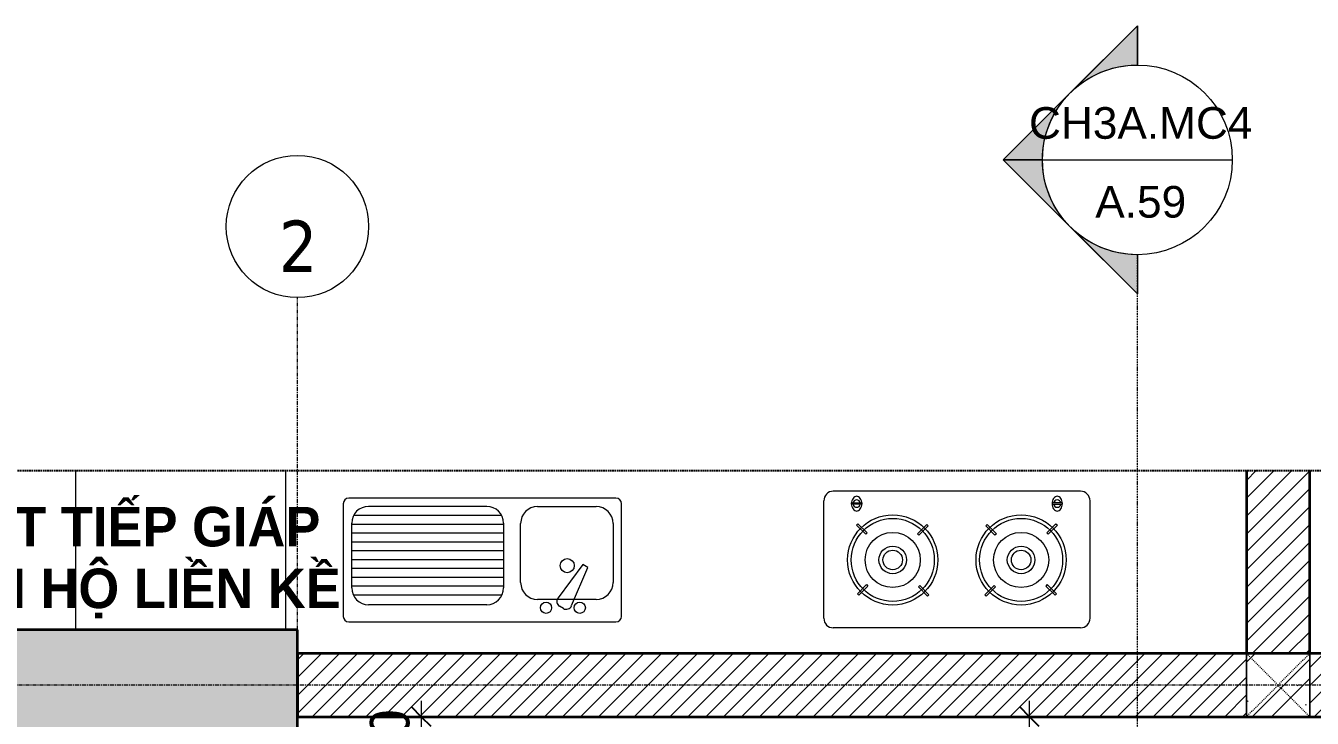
# Model space of a CAD drawing. Header units: millimetres. Extents: x 32270 to 221883, y 3811 to 78637.
# Drawn here: x 37994 to 42061, y 53432 to 55623 of the extents above; entities that cross this region are included whole.
import ezdxf

# ---------------------------------------------------------------- set-up
doc = ezdxf.new("R2010")
doc.units = ezdxf.units.MM
for name, pattern in [('Dash', [6, 3, -3]), ('Dash - Tight', [4.5, 3, -1.5]), ('Dash Dot 3_16_', [7.9375, 4.7625, -1.5875, 0, -1.5875]), ('Grid Line', [22.225, 12.7, -3.175, 3.175, -3.175]), ('Hidden', [7.14375, 4.7625, -2.38125])]:
    doc.linetypes.add(name, pattern=pattern)
for name, color, linetype, lineweight in [('0-1', 7, 'Continuous', 5), ('A-ANNO-DIMS', 211, 'Continuous', 9), ('A-ANNO-DIMS-50', 211, 'Continuous', 9), ('A-DETL-GENF-2', 92, 'Dash - Tight', 18), ('A-DETL-GENF-3', 92, 'Hidden', 25), ('A-WALL', 113, 'Continuous', 18), ('A-WALL-4', 113, 'Continuous', 35), ('A-WALL-PATT-2', 111, 'Continuous', 18), ('G-ANNO-SYMB', 111, 'Continuous', 9), ('G-ANNO-SYMB-1', 111, 'Dash Dot 3_16_', 18), ('G-ANNO-TEXT-1', 7, 'Continuous', 9), ('I-FURN', 30, 'Continuous', 18), ('I-FURN-1', 253, 'Continuous', 18), ('S-COLS', 52, 'Continuous', 18), ('S-COLS-3', 52, 'Continuous', 5), ('S-COLS-5', 7, 'Continuous', 35), ('S-COLS-7', 52, 'Dash', 18), ('S-COLS-8', 52, 'Continuous', 35), ('S-COLS-HDLN', 52, 'Dash', 18), ('S-GRID-1', 1, 'Grid Line', 9), ('S-GRID-IDEN', 1, 'Continuous', 9)]:
    doc.layers.add(name, color=color, linetype=linetype, lineweight=lineweight)
doc.styles.add('Arial', font='arial.ttf', dxfattribs={"height": 100})
doc.styles.add('Arial_B', font='arialbd.ttf', dxfattribs={"width": 0.95, "height": 125})
doc.styles.add('Tahoma_B', font='tahomabd.ttf', dxfattribs={"height": 162.5})
doc.styles.add('UTM Avo', font='', dxfattribs={"width": 0.9, "height": 125})
doc.styles.get('UTM Avo').set_extended_font_data('UTM Avo')
doc.dimstyles.new('1_Dim_chi_tiet_2_5', dxfattribs={"dimscale": 304.8, "dimtxt": 124.912619, "dimasz": 0.19685, "dimexe": 0.164042, "dimexo": 0.0625, "dimgap": 0.016404, "dimtad": 1, "dimdec": 0, "dimrnd": 5, "dimzin": 0, "dimdsep": 46, "dimtxsty": 'UTM Avo', "dimblk1": 'OBLIQUE', "dimblk2": 'OBLIQUE', "dimsah": 1, "dimcen": 0.09, "dimdle": 0.164042, "dimazin": 0, "dimtfac": 1, "dimtdec": 4, "dimtix": 1, "dimtmove": 0, "dimatfit": 3, "dimfxl": 0.328084, "dimfxlon": 1, "dimtvp": 1, "dimtolj": 1, "dimtzin": 0, "dimarcsym": 2})
pattern_1 = [(45, (0, 0), (-28.284271, 28.284271), [])]

# ---------------------------------------------------------------- blocks, each defined once
blk = doc.blocks.new('NCV_TKTC_KET CAU_rvt-1-TKCS_CĂN HỘ LOẠI 3A - MẶT BẰNG')
at = {"layer": 'S-COLS-3'}
blk.add_hatch(color=256, dxfattribs=at).paths.add_polyline_path([(38852.6, 53361.9), (38852.6, 53711.9), (37552.6, 53711.9), (37552.6, 53361.9), (38372.4, 53361.9)])
at = {"layer": 'S-COLS-5'}
for p, q in [((38852.6, 53711.9), (37552.6, 53711.9)), ((38852.6, 53361.9), (38852.6, 53711.9))]:
    blk.add_line(p, q, dxfattribs=at)
blk = doc.blocks.new('HE BEP A1 - HE BEP A 2-901225-TKCS_CĂN HỘ LOẠI 3A - MẶT BẰNG')
at = {"layer": 'I-FURN'}
for p, q in [((0, -519.4), (0, -15.9)), ((662.4, -15.9), (662.4, -519.4)), ((662.4, -15.9), (662.4, -519.4)), ((3175.6, -81.2), (2394, -81.2)), ((844.9, -120.7), (844.9, -476.9)), ((1706.9, -103.2), (862.4, -103.2)), ((1724.4, -476.9), (1724.4, -120.7)), ((2364, -483.2), (2364, -111.2)), ((2451.6, -118.3), (2484.1, -118.3)), ((2451.6, -122.3), (2451.6, -118.3)), ((2484.1, -118.3), (2484.1, -122.3)), ((3085.5, -118.3), (3085.5, -122.3)), ((3118, -118.3), (3085.5, -118.3)), ((3118, -122.3), (3118, -118.3)), ((3205.6, -483.2), (3205.6, -111.2)), ((877.9, -156.9), (1345.2, -156.9)), ((924.9, -128.9), (1298.3, -128.9)), ((1459, -129.9), (1644.4, -129.9)), ((2484.1, -122.3), (2451.6, -122.3)), ((3085.5, -122.3), (3118, -122.3)), ((871.5, -386.8), (871.5, -182.3)), ((871.5, -184.9), (1351.6, -184.9)), ((1351.6, -182.3), (1351.6, -386.8)), ((1405.6, -369.9), (1405.6, -183.2)), ((1697.8, -183.2), (1697.8, -369.9)), ((2471.8, -183.9), (2467.4, -188.3)), ((2467.4, -188.3), (2496.5, -217.4)), ((2500.9, -213), (2471.8, -183.9)), ((2689.3, -186.7), (2660.2, -215.8)), ((2664.6, -220.2), (2693.7, -191.1)), ((2693.7, -191.1), (2689.3, -186.7)), ((2875.9, -191.1), (2880.3, -186.7)), ((2905, -220.2), (2875.9, -191.1)), ((2880.3, -186.7), (2909.4, -215.8)), ((3068.7, -213), (3097.9, -183.9)), ((3102.3, -188.3), (3073.1, -217.4)), ((3097.9, -183.9), (3102.3, -188.3)), ((871.5, -212.9), (1351.6, -212.9)), ((871.5, -240.9), (1351.6, -240.9)), ((2496.5, -217.4), (2500.9, -213)), ((2660.2, -215.8), (2664.6, -220.2)), ((2909.4, -215.8), (2905, -220.2)), ((3073.1, -217.4), (3068.7, -213)), ((871.5, -268.9), (1351.6, -268.9)), ((871.5, -296.9), (1351.6, -296.9)), ((871.5, -324.9), (1351.6, -324.9)), ((1602.7, -313.4), (1523.8, -418.4)), ((1566.6, -443.1), (1618.1, -322.3)), ((1618.1, -322.3), (1602.7, -313.4)), ((871.5, -352.9), (1351.6, -352.9)), ((871.5, -380.9), (1351.6, -380.9)), ((2470.1, -405.9), (2499.2, -376.7)), ((2474.5, -410.3), (2470.1, -405.9)), ((2503.6, -381.1), (2474.5, -410.3)), ((2499.2, -376.7), (2503.6, -381.1)), ((2663, -383.9), (2667.3, -379.5)), ((2692.1, -413), (2663, -383.9)), ((2667.3, -379.5), (2696.5, -408.6)), ((2902.3, -379.5), (2873.2, -408.6)), ((2877.5, -413), (2906.7, -383.9)), ((2906.7, -383.9), (2902.3, -379.5)), ((3070.4, -376.7), (3066, -381.1)), ((3066, -381.1), (3095.1, -410.3)), ((3099.5, -405.9), (3070.4, -376.7)), ((3095.1, -410.3), (3099.5, -405.9)), ((876.4, -408.9), (1346.8, -408.9)), ((1298.3, -440.1), (924.9, -440.1)), ((1644.4, -423.2), (1459, -423.2)), ((1541.1, -452.3), (1528.6, -445.1)), ((2696.5, -408.6), (2692.1, -413)), ((2873.2, -408.6), (2877.5, -413)), ((862.4, -494.4), (1706.9, -494.4)), ((3175.6, -513.2), (2394, -513.2))]:
    blk.add_line(p, q, dxfattribs=at)
for centre, radius in [((2581.9, -298.5), 142.6), ((2987.7, -298.5), 142.6), ((2581.9, -298.5), 131.3), ((2987.7, -298.5), 131.3), ((2581.9, -298.5), 87.2), ((2987.7, -298.5), 87.2), ((2581.9, -298.5), 43.6), ((2581.9, -298.5), 30.9), ((2987.7, -298.5), 43.6), ((2987.7, -298.5), 30.9), ((1552.8, -316.6), 22.2), ((1485.9, -449.9), 17.8), ((1592.6, -449.9), 17.8)]:
    blk.add_circle(centre, radius, dxfattribs=at)
for centre, radius, start, end in [((2394, -111.2), 30, 90, 180), ((3175.6, -111.2), 30, 360, 90), ((862.4, -120.7), 17.5, 90, 180), ((1706.9, -120.7), 17.5, 0, 90), ((2485.1, -120.7), 33.5, 163.9419, 180), ((2485.1, -120.7), 33.5, 180, 196.0581), ((2476.6, -118.2), 24.7, 145.204, 163.9419), ((2467.8, -120.3), 11.6, 9.7177, 170.2823), ((2471.3, -114.5), 18.1, 120.7976, 145.204), ((2467.9, -108.8), 11.5, 90, 120.7976), ((2467.9, -108.8), 11.5, 59.2024, 90), ((2464.5, -114.5), 18.1, 34.796, 59.2024), ((2459.1, -118.2), 24.7, 16.0581, 34.796), ((2450.6, -120.7), 33.5, 0, 16.0581), ((2450.6, -120.7), 33.5, 343.9419, 0), ((3119, -120.7), 33.5, 163.9419, 180), ((3119, -120.7), 33.5, 180, 196.0581), ((3110.5, -118.2), 24.7, 145.204, 163.9419), ((3105.2, -114.5), 18.1, 120.7976, 145.204), ((3101.8, -120.3), 11.6, 9.7177, 170.2823), ((3101.8, -108.8), 11.5, 90, 120.7976), ((3101.8, -108.8), 11.5, 59.2024, 90), ((3098.4, -114.5), 18.1, 34.796, 59.2024), ((3093, -118.2), 24.7, 16.0581, 34.796), ((3084.5, -120.7), 33.5, 0, 16.0581), ((3084.5, -120.7), 33.5, 343.9419, 0), ((924.9, -182.3), 53.3, 90, 180), ((1298.3, -182.3), 53.3, 0, 90), ((1459, -183.2), 53.3, 90, 180), ((1644.4, -183.2), 53.3, 0, 90), ((2476.6, -123.1), 24.7, 196.0581, 214.796), ((2467.8, -120.3), 11.6, 189.9102, 350.0898), ((2471.3, -126.9), 18.1, 214.796, 239.2024), ((2467.9, -132.6), 11.5, 239.2024, 270), ((2467.9, -132.6), 11.5, 270, 300.7976), ((2464.5, -126.9), 18.1, 300.7976, 325.204), ((2459.1, -123.1), 24.7, 325.204, 343.9419), ((3110.5, -123.1), 24.7, 196.0581, 214.796), ((3105.2, -126.9), 18.1, 214.796, 239.2024), ((3101.8, -120.3), 11.6, 189.9102, 350.0898), ((3101.8, -132.6), 11.5, 239.2024, 270), ((3101.8, -132.6), 11.5, 270, 300.7976), ((3098.4, -126.9), 18.1, 300.7976, 325.204), ((3093, -123.1), 24.7, 325.204, 343.9419), ((924.9, -386.8), 53.3, 180, 270), ((1298.3, -386.8), 53.3, 270, 0), ((1459, -369.9), 53.3, 180, 270), ((1644.4, -369.9), 53.3, 270, 0), ((1537.5, -429.7), 17.8, 140.5382, 240.0479), ((1549.9, -436.9), 17.8, 240.0479, 339.4621), ((862.4, -476.9), 17.5, 180, 270), ((1706.9, -476.9), 17.5, 270, 0), ((2394, -483.2), 30, 180, 270), ((3175.6, -483.2), 30, 270, 0)]:
    blk.add_arc(centre, radius, start, end, dxfattribs=at)
at = {"layer": 'I-FURN-1'}
blk.add_line((0, -519.4), (0, -15.9), dxfattribs=at)
blk = doc.blocks.new('NCV_TKTC_TANG 2_rvt-1-TKCS_CĂN HỘ LOẠI 3A - MẶT BẰNG')
at = {"layer": 'I-FURN-1'}
blk.add_blockref('HE BEP A1 - HE BEP A 2-901225-TKCS_CĂN HỘ LOẠI 3A - MẶT BẰNG', (38152.6, 54231.3), dxfattribs=at)
blk = doc.blocks.new('G1_SOF - BO TRU - 200x200-3052400-TKCS_CĂN HỘ LOẠI 3A - MẶT BẰNG')
at = {"layer": 'S-COLS-HDLN'}
for p, q in [((-100, 100), (100, -100)), ((100, 100), (-100, -100))]:
    blk.add_line(p, q, dxfattribs=at)
blk = doc.blocks.new('BORDER VIEW - BORDER VIEW-4802658-TKCS_CĂN HỘ LOẠI 3A - MẶT BẰNG')
at = {"layer": 'A-DETL-GENF-3'}
blk.add_line((150, 9578.4), (10248, 9578.4), dxfattribs=at)
blk = doc.blocks.new('Grid - M_Grid Head - Circle-353313-TKCS_CĂN HỘ LOẠI 3A - MẶT BẰNG')
at = {"layer": 'S-GRID-IDEN'}
blk.add_circle((0, 0), 4.5, dxfattribs=at)
blk = doc.blocks.new('Section - M_Section Head - Filled-352373-TKCS_CĂN HỘ LOẠI 3A - MẶT BẰNG')
at = {"layer": 'G-ANNO-SYMB'}
h = blk.add_hatch(color=256, dxfattribs=at)
edge = h.paths.add_edge_path()
edge.add_line((-6, 8.485), (-6, 6))
edge.add_arc((-6, 0), 6, 90, 135)
edge.add_line((-10.243, 4.243), (-6, 8.485))
h = blk.add_hatch(color=256, dxfattribs=at)
edge = h.paths.add_edge_path()
edge.add_line((-6, 8.485), (-1.757, 4.243))
edge.add_arc((-6, 0), 6, 45, 90)
edge.add_line((-6, 6), (-6, 8.485))
h = blk.add_hatch(color=256, dxfattribs=at)
edge = h.paths.add_edge_path()
edge.add_line((-14.485, 0), (-10.243, 4.243))
edge.add_arc((-6, 0), 6, 135, 180)
edge.add_line((-12, 0), (-14.485, 0))
h = blk.add_hatch(color=256, dxfattribs=at)
edge = h.paths.add_edge_path()
edge.add_line((2.485, 0), (0, 0))
edge.add_arc((-6, 0), 6, 360, 405)
edge.add_line((-1.757, 4.243), (2.485, 0))
for p, q in [((-6, 8.485), (-14.485, 0)), ((-6, 8.485), (-10.243, 4.243)), ((-6, 8.485), (2.485, 0)), ((-6, 6), (-6, 8.485)), ((-6, 8.485), (-6, 6)), ((-1.757, 4.243), (-6, 8.485)), ((-10.243, 4.243), (-14.485, 0)), ((2.485, 0), (-1.757, 4.243)), ((-14.485, 0), (-12, 0)), ((0, 0), (2.485, 0)), ((-12, 0), (-14.485, 0)), ((0, 0), (2.485, 0))]:
    blk.add_line(p, q, dxfattribs=at)
for start, end in [(360, 180), (90, 135), (45, 90), (135, 180), (360, 45), (180, 360)]:
    blk.add_arc((-6, 0), 6, start, end, dxfattribs=at)
blk = doc.blocks.new('DIMBLOCK17-TKCS_CĂN HỘ LOẠI 3A - MẶT BẰNG')
at = {"layer": 'A-ANNO-DIMS-50'}
for p, q in [((39244, 53486.9), (39244, 53236.9)), ((39344, 53436.9), (39194, 53436.9)), ((39244, 53436.9), (39344, 53436.9)), ((39144, 53236.9), (39294, 53236.9)), ((39244, 53236.9), (39144, 53236.9))]:
    blk.add_line(p, q, dxfattribs=at)
at = {"layer": 'A-ANNO-DIMS-50', "lineweight": 25}
for p, q in [((39244, 53436.9), (39214, 53466.9)), ((39244, 53436.9), (39274, 53406.9)), ((39244, 53236.9), (39214, 53266.9)), ((39244, 53236.9), (39274, 53206.9))]:
    blk.add_line(p, q, dxfattribs=at)
at = {"layer": 'A-ANNO-DIMS-50', "color": 0, "insert": (39081.7, 53208.6), "char_height": 125, "width": 308.118, "attachment_point": 1, "rotation": 90, "line_spacing_factor": 1.110334, "style": 'UTM Avo'}
blk.add_mtext('200', dxfattribs=at)
blk = doc.blocks.new('_Oblique')
at = {"color": 0, "linetype": 'ByBlock', "lineweight": -2}
blk.add_line((-0.5, -0.5), (0.5, 0.5), dxfattribs=at)
blk = doc.blocks.new('DIMBLOCK26-TKCS_CĂN HỘ LOẠI 3A - MẶT BẰNG')
at = {"layer": 'A-ANNO-DIMS-50'}
for p, q in [((41166.8, 50486.9), (41166.8, 53486.9)), ((41066.8, 53436.9), (41216.8, 53436.9)), ((41166.8, 53436.9), (41066.8, 53436.9)), ((41066.8, 50536.9), (41216.8, 50536.9)), ((41166.8, 50536.9), (41066.8, 50536.9))]:
    blk.add_line(p, q, dxfattribs=at)
at = {"layer": 'A-ANNO-DIMS-50', "lineweight": 25}
for p, q in [((41166.8, 53436.9), (41136.8, 53466.9)), ((41166.8, 53436.9), (41196.8, 53406.9)), ((41166.8, 50536.9), (41136.8, 50566.9)), ((41166.8, 50536.9), (41196.8, 50506.9))]:
    blk.add_line(p, q, dxfattribs=at)
at = {"layer": 'A-ANNO-DIMS-50', "color": 0, "insert": (41004.4, 51815.8), "char_height": 125, "width": 410.824, "attachment_point": 1, "rotation": 90, "line_spacing_factor": 1.110334, "style": 'UTM Avo'}
blk.add_mtext('2900', dxfattribs=at)

msp = doc.modelspace()

# ---------------------------------------------------------------- hatches: boundary and pattern name
at = {"layer": 'A-WALL-PATT-2'}
h = msp.add_hatch(dxfattribs=at)
h.set_pattern_fill('FP_1', color=256, style=0, pattern_type=2)
h.set_pattern_definition(pattern_1)
h.paths.add_polyline_path([(42052.6, 53636.9), (42052.6, 54215.4), (41852.6, 54215.4), (41852.6, 53636.9)])
h = msp.add_hatch(dxfattribs=at)
h.set_pattern_fill('FP_1', color=256, style=0, pattern_type=2)
h.set_pattern_definition(pattern_1)
h.paths.add_polyline_path([(41852.6, 53436.9), (41852.6, 53636.9), (38852.6, 53636.9), (38852.6, 53436.9), (41059.3, 53436.9)])
h.paths.add_polyline_path([(42202.6, 53436.9), (42402.6, 53436.9), (42402.6, 53636.9), (42052.6, 53636.9), (42052.6, 53436.9)])
at = {"layer": 'S-COLS'}
h = msp.add_hatch(dxfattribs=at)
h.set_pattern_fill('FP_2', color=256, style=0, pattern_type=2)
h.set_pattern_definition([(50, (0, 0), (364.3679, -31.8783), [38.1, -419.1]), (355, (0, 0), (-70.4859, 382.1133), [30.48, -335.28]), (100.451, (30.36, -2.66), (293.885, 350.2334), [32.38, -356.18]), (46.184, (0, 101.6), (542.1585, -84.0858), [57.15, -628.65]), (96.636, (45.2, 94.6), (474.805, 494.8554), [48.57, -534.27]), (351.184, (0, 101.6), (474.81, 494.85), [45.72, -502.92]), (21, (50.8, 76.2), (303.2285, -204.5305), [38.1, -419.1]), (326, (50.8, 76.2), (123.6039, 368.376), [30.48, -335.28]), (71.451, (76.07, 59.16), (426.8341, 163.8427), [32.38, -356.18]), (37.5, (0, 0), (6.17665, 169.11015), [3.353, -327.863, 3.353, -337.007, -336.55]), (37.5, (0, 0), (6.17665, 169.11015), [-671.576, 3.353, -333.197]), (7.5, (0, 0), (133.6389, 200.3615), [3.353, -190.703, 3.353, -320.243, -128.27]), (7.5, (0, 0), (133.6389, 200.3615), [-517.652, 3.353, -124.917]), (327.5, (-113.28, 0), (271.18182, -11.45836), [3.353, -123.647, 3.353, -392.887, -525.78]), (327.5, (-113.28, 0), (271.18182, -11.45836), [-523.24, 3.353, -522.427]), (317.5, (-164.08, 0), (296.2585, 50.85285), [3.353, -161.747, 3.353, -259.791, -373.38]), (317.5, (-164.08, 0), (296.2585, 50.85285), [-428.244, 3.353, -370.027]), (45, (0, 0), (-125.7236, 125.7236), []), (45, (0, 190.5), (-125.7236, 125.7236), [])])
h.paths.add_polyline_path([(42052.6, 53436.9), (42052.6, 53636.9), (41852.6, 53636.9), (41852.6, 53436.9)])

# ---------------------------------------------------------------- linework, layer by layer
at = {"layer": 'A-WALL'}
for p, q in [((41852.6, 53436.9), (41852.6, 53636.9)), ((42052.6, 53636.9), (42052.6, 53436.9))]:
    msp.add_line(p, q, dxfattribs=at)
at = {"layer": 'A-WALL-4'}
for p, q in [((41852.6, 54215.4), (41852.6, 53636.9)), ((42052.6, 53636.9), (42052.6, 54215.4)), ((42402.6, 53636.9), (38852.6, 53636.9)), ((38852.6, 53636.9), (38852.6, 53436.9)), ((38852.6, 53436.9), (41852.6, 53436.9)), ((42052.6, 53436.9), (42202.6, 53436.9))]:
    msp.add_line(p, q, dxfattribs=at)
at = {"layer": 'G-ANNO-SYMB'}
msp.add_line((41207.8, 55198.3), (41807.8, 55198.3), dxfattribs=at)
at = {"layer": 'G-ANNO-SYMB-1'}
msp.add_line((41507.8, 44090.7), (41507.8, 54898.3), dxfattribs=at)
at = {"layer": 'S-COLS'}
for p, q in [((41852.6, 53636.9), (41852.6, 53436.9)), ((42052.6, 53436.9), (42052.6, 53636.9))]:
    msp.add_line(p, q, dxfattribs=at)
at = {"layer": 'S-COLS-8'}
for p, q in [((42052.6, 53636.9), (41852.6, 53636.9)), ((41852.6, 53436.9), (42052.6, 53436.9))]:
    msp.add_line(p, q, dxfattribs=at)
at = {"layer": 'S-GRID-1'}
for p, q in [((38852.6, 53512.4), (38852.6, 54762.4)), ((42406.2, 53536.9), (33969.7, 53536.9)), ((38852.6, 45299.3), (38852.6, 53512.4))]:
    msp.add_line(p, q, dxfattribs=at)

# ---------------------------------------------------------------- block references
at = {"layer": '0-1'}
for name in ['NCV_TKTC_TANG 2_rvt-1-TKCS_CĂN HỘ LOẠI 3A - MẶT BẰNG', 'NCV_TKTC_KET CAU_rvt-1-TKCS_CĂN HỘ LOẠI 3A - MẶT BẰNG']:
    msp.add_blockref(name, (0, 0), dxfattribs=at)
at = {"layer": 'A-DETL-GENF-2'}
msp.add_blockref('BORDER VIEW - BORDER VIEW-4802658-TKCS_CĂN HỘ LOẠI 3A - MẶT BẰNG', (33132.6, 44636.9), dxfattribs=at)
at = {"layer": 'G-ANNO-SYMB', "extrusion": (0, 0, -1), "xscale": 49.99999999999998, "yscale": 49.99999999999998, "zscale": 49.99999999999998, "rotation": 270.0000000000002}
msp.add_blockref('Section - M_Section Head - Filled-352373-TKCS_CĂN HỘ LOẠI 3A - MẶT BẰNG', (-41507.8, 54898.3), dxfattribs=at)
at = {"layer": 'S-COLS-7'}
msp.add_blockref('G1_SOF - BO TRU - 200x200-3052400-TKCS_CĂN HỘ LOẠI 3A - MẶT BẰNG', (41952.6, 53536.9), dxfattribs=at)
at = {"layer": 'S-GRID-IDEN', "xscale": 49.99999999999998, "yscale": 49.99999999999998, "zscale": 49.99999999999998}
msp.add_blockref('Grid - M_Grid Head - Circle-353313-TKCS_CĂN HỘ LOẠI 3A - MẶT BẰNG', (38852.6, 54987.4), dxfattribs=at)

# ---------------------------------------------------------------- texts
at = {"layer": 'G-ANNO-SYMB', "char_height": 100, "attachment_point": 5, "line_spacing_factor": 0.936439, "style": 'Arial'}
for s, insert, width in [('\\pt635,1270,1905,2540,3175,3810,4445,5080,5715,6350,6985,7620,8255,8890,9525,10160,10795,11430,12065,12700,13335,13970,14605,15240,15875,16510,17145,17780,18415,19050,19685,20320;CH3A.MC4', (41518.4, 55314.3), 721), ('\\pt635,1270,1905,2540,3175,3810,4445,5080,5715,6350,6985,7620,8255,8890,9525,10160,10795,11430,12065,12700,13335,13970,14605,15240,15875,16510,17145,17780,18415,19050,19685,20320;A.59', (41518.4, 55064.9), 297.5)]:
    msp.add_mtext(s, dxfattribs=dict(at, insert=insert, width=width))
at = {"layer": 'G-ANNO-TEXT-1', "insert": (38312.3, 53924.2), "char_height": 125, "width": 1410.75, "attachment_point": 5, "line_spacing_factor": 0.936439, "style": 'Arial_B'}
msp.add_mtext('\\pt570,1140,1710,2280,2850,3420,3990,4560,5130,5700,6270,6840,7410,7980,8550,9120,9690,10260,10830,11400,11970,12540,13110,13680,14250,14820,15390,15960,16530,17100,17670,18240;MẶT TIẾP GIÁP\\PCĂN HỘ LIỀN KỀ', dxfattribs=at)

# ---------------------------------------------------------------- dimensions: what is measured, and where the dimension line sits
at = {"layer": 'A-ANNO-DIMS'}
for base, p1, p2, override, picture, middle in [((39244, 53236.9), (39344, 53436.9), (39144, 53236.9), {"dimpost": '<>', "dimfxl": 282.837793}, 'DIMBLOCK17-TKCS_CĂN HỘ LOẠI 3A - MẶT BẰNG', (39174.4, 53336.9)), ((41166.8, 53436.9), (41066.8, 50536.9), (41066.8, 53436.9), {"dimpost": '<>', "dimfxl": 2900}, 'DIMBLOCK26-TKCS_CĂN HỘ LOẠI 3A - MẶT BẰNG', (41097.1, 51986.9))]:
    dim = msp.add_linear_dim(base=base, p1=p1, p2=p2, angle=90, dimstyle='1_Dim_chi_tiet_2_5', override=override, dxfattribs=at)
    dim.commit()
    dim.dimension.update_dxf_attribs({"geometry": picture, "text_midpoint": middle})

# ---------------------------------------------------------------- next in the draw order: texts
at = {"layer": 'S-GRID-IDEN', "insert": (38854.9, 54925), "char_height": 162.5, "width": 145.5, "attachment_point": 5, "line_spacing_factor": 0.996129, "style": 'Tahoma_B', "bg_fill": 3, "box_fill_scale": 1.25, "bg_fill_color": 256, "bg_fill_true_color": 13158600, "bg_fill_transparency": 0}
msp.add_mtext('\\pt634.99962,1269.99925,1905.0005,2540.00013,3174.99975,3809.99937,4445.00062,5080.00025,5714.99987,6349.9995,6985.00075,7620.00037,8255,8889.99962,9524.99925,10160.0005,10795.00013,11429.99975,12064.99938,12700.00063,13335.00025,13969.99988,14604.9995,15240.00075,15875.00038,16510,17144.99963,17779.99925,18415.0005,19050.00013,19684.99975,20319.99938;2', dxfattribs=at)

doc.saveas('drawing.dxf')
